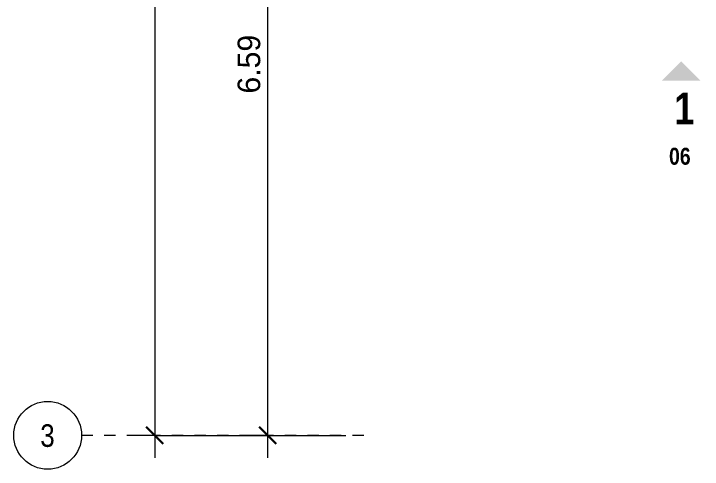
# Model space of a CAD drawing. Header units: metres. Extents: x -3 to 175, y -5 to 18.
# Drawn here: x 98.21 to 104.31, y -0.25 to 3.78 of the extents above; entities that cross this region are included whole.
import ezdxf

# ---------------------------------------------------------------- set-up
doc = ezdxf.new("R2010")
doc.units = ezdxf.units.M
doc.linetypes.add('Grid Line', pattern=[0.022225, 0.0127, -0.003175, 0.003175, -0.003175])
for name, color, linetype, lineweight in [('A-ANNO-DIMS', 7, 'Continuous', 9), ('A-ANNO-DIMS-100', 7, 'Continuous', 9), ('G-ANNO-SYMB', 7, 'Continuous', 9), ('S-GRID', 7, 'Continuous', 9), ('S-GRID-IDEN', 7, 'Continuous', 9)]:
    doc.layers.add(name, color=color, linetype=linetype, lineweight=lineweight)
doc.styles.add('Century Gothic_1', font='GOTHIC.TTF', dxfattribs={"height": 0.2})
doc.styles.add('Saira Condensed', font='SairaCondensed-Regular.ttf', dxfattribs={"height": 0.2})
doc.styles.add('Saira Condensed_B', font='', dxfattribs={"height": 0.15})
doc.styles.add('Saira Condensed_B_1', font='', dxfattribs={"height": 0.28})
doc.styles.get('Saira Condensed_B').set_extended_font_data('Saira Condensed', bold=True)
doc.styles.get('Saira Condensed_B_1').set_extended_font_data('Saira Condensed', bold=True)
doc.dimstyles.new('FCA_N_Cotas_E100', dxfattribs={"dimscale": 0.3048, "dimtxt": 0.208834, "dimasz": 0.492126, "dimexe": 0.656168, "dimexo": 0.656168, "dimgap": 0.032808, "dimtad": 1, "dimrnd": 0.01, "dimzin": 0, "dimdsep": 46, "dimtxsty": 'Century Gothic_1', "dimblk1": 'OBLIQUE', "dimblk2": 'OBLIQUE', "dimsah": 1, "dimcen": 0.09, "dimdle": 0.656168, "dimazin": 2, "dimtfac": 1, "dimtdec": 4, "dimtix": 1, "dimtmove": 0, "dimatfit": 3, "dimfxl": 1, "dimtvp": 1, "dimtolj": 1, "dimtzin": 0, "dimarcsym": 2})

# ---------------------------------------------------------------- blocks, each defined once
blk = doc.blocks.new('Grid - 3mm-1144979-N-Hab-01')
at = {"layer": 'S-GRID-IDEN', "color": 253, "true_color": 0xaaaaaa}
blk.add_circle((0, 0), 0.003, dxfattribs=at)
blk = doc.blocks.new('DIMBLOCK21-N-Hab-01')
at = {"layer": 'A-ANNO-DIMS-100', "lineweight": 35}
for p, q in [((100.4593, 6.6426), (100.3843, 6.7176)), ((100.4593, 6.6426), (100.5343, 6.5676)), ((100.4593, 0.048), (100.3843, 0.123)), ((100.4593, 0.048), (100.5343, -0.027))]:
    blk.add_line(p, q, dxfattribs=at)
at = {"layer": 'A-ANNO-DIMS-100'}
for p, q in [((100.4593, 6.6426), (100.2593, 6.6426)), ((100.4593, -0.152), (100.4593, 6.6426)), ((100.4593, 6.6426), (101.1509, 6.6426)), ((100.4593, 0.048), (100.2593, 0.048)), ((100.4593, 0.048), (101.1509, 0.048))]:
    blk.add_line(p, q, dxfattribs=at)
at = {"layer": 'A-ANNO-DIMS-100', "color": 0, "insert": (100.193, 3.0735), "char_height": 0.2, "width": 0.652357, "attachment_point": 1, "rotation": 90, "line_spacing_factor": 0.984502, "style": 'Century Gothic_1'}
blk.add_mtext('6.59', dxfattribs=at)
blk = doc.blocks.new('_Oblique')
at = {"color": 0, "linetype": 'ByBlock', "lineweight": -2}
blk.add_line((-0.5, -0.5), (0.5, 0.5), dxfattribs=at)
blk = doc.blocks.new('DIMBLOCK24-N-Hab-01')
at = {"layer": 'A-ANNO-DIMS-100'}
for p, q in [((99.4593, 13.4278), (99.4593, -0.152)), ((99.4593, 13.2278), (99.2593, 13.2278)), ((99.4593, 13.2278), (101.1509, 13.2278)), ((99.4593, 0.048), (99.2593, 0.048)), ((99.4593, 0.048), (101.1509, 0.048))]:
    blk.add_line(p, q, dxfattribs=at)
at = {"layer": 'A-ANNO-DIMS-100', "lineweight": 35}
for p, q in [((99.4593, 13.2278), (99.3843, 13.3028)), ((99.4593, 13.2278), (99.5343, 13.1528)), ((99.4593, 0.048), (99.3843, 0.123)), ((99.4593, 0.048), (99.5343, -0.027))]:
    blk.add_line(p, q, dxfattribs=at)
at = {"layer": 'A-ANNO-DIMS-100', "color": 0, "insert": (99.193, 6.2882), "char_height": 0.2, "width": 0.839312, "attachment_point": 1, "rotation": 90, "line_spacing_factor": 0.984502, "style": 'Century Gothic_1'}
blk.add_mtext('13.18', dxfattribs=at)
blk = doc.blocks.new('Section - Símbolo_Detalle_Plano-1146154-N-Hab-01')
at = {"layer": 'G-ANNO-SYMB', "true_color": 0x808080}
blk.add_hatch(color=8, dxfattribs=at).paths.add_polyline_path([(-0.004296, 0.004296), (-0.007704, 0.004296), (-0.006, 0.006)])

msp = doc.modelspace()

# ---------------------------------------------------------------- linework, layer by layer
at = {"layer": 'S-GRID', "color": 254, "linetype": 'Grid Line', "true_color": 0xd4d4d4}
msp.add_line((101.3109, 0.048), (98.8109, 0.048), dxfattribs=at)

# ---------------------------------------------------------------- block references
at = {"layer": 'G-ANNO-SYMB', "color": 8, "lineweight": 18, "true_color": 0x808080, "xscale": 99.99999999999993, "yscale": 99.99999999999993, "zscale": 99.99999999999993}
msp.add_blockref('Section - Símbolo_Detalle_Plano-1146154-N-Hab-01', (104.7197, 2.7588), dxfattribs=at)
at = {"layer": 'S-GRID-IDEN', "color": 253, "true_color": 0xaaaaaa, "xscale": 99.99999999999993, "yscale": 99.99999999999993, "zscale": 99.99999999999993, "rotation": 90}
msp.add_blockref('Grid - 3mm-1144979-N-Hab-01', (98.5109, 0.048), dxfattribs=at)

# ---------------------------------------------------------------- texts
at = {"layer": 'G-ANNO-SYMB', "insert": (104.0589, 3.0823), "char_height": 0.28, "width": 0.144304, "attachment_point": 1, "style": 'Saira Condensed_B_1'}
msp.add_mtext('\\fSaira Condensed|b1|i0|c0|p2|;1', dxfattribs=at)
at = {"layer": 'G-ANNO-SYMB', "color": 8, "true_color": 0x808080, "insert": (104.0129, 2.5939), "char_height": 0.15, "width": 0.25654, "attachment_point": 1, "style": 'Saira Condensed_B', "bg_fill": 3, "box_fill_scale": 1.25, "bg_fill_color": 256, "bg_fill_true_color": 13158600, "bg_fill_transparency": 0}
msp.add_mtext('06', dxfattribs=at)
at = {"layer": 'S-GRID-IDEN', "color": 253, "true_color": 0xaaaaaa, "insert": (98.4458, 0.1459), "char_height": 0.2, "width": 0.152321, "attachment_point": 1, "style": 'Saira Condensed'}
msp.add_mtext('3', dxfattribs=at)

# ---------------------------------------------------------------- dimensions: what is measured, and where the dimension line sits
at = {"layer": 'A-ANNO-DIMS'}
for base, p1, p2, override, picture, middle in [((99.4593, 0.048), (101.3509, 13.2278), (101.3509, 0.048), {"dimpost": '<>', "dimfxl": 13.179768}, 'DIMBLOCK24-N-Hab-01', (99.3443, 6.6379)), ((100.4593, 6.6426), (101.3509, 0.048), (101.3509, 6.6426), {"dimpost": '<>', "dimfxl": 6.594539}, 'DIMBLOCK21-N-Hab-01', (100.3443, 3.3453))]:
    dim = msp.add_linear_dim(base=base, p1=p1, p2=p2, angle=90, dimstyle='FCA_N_Cotas_E100', override=override, dxfattribs=at)
    dim.commit()
    dim.dimension.update_dxf_attribs({"geometry": picture, "text_midpoint": middle})

doc.saveas('drawing.dxf')
